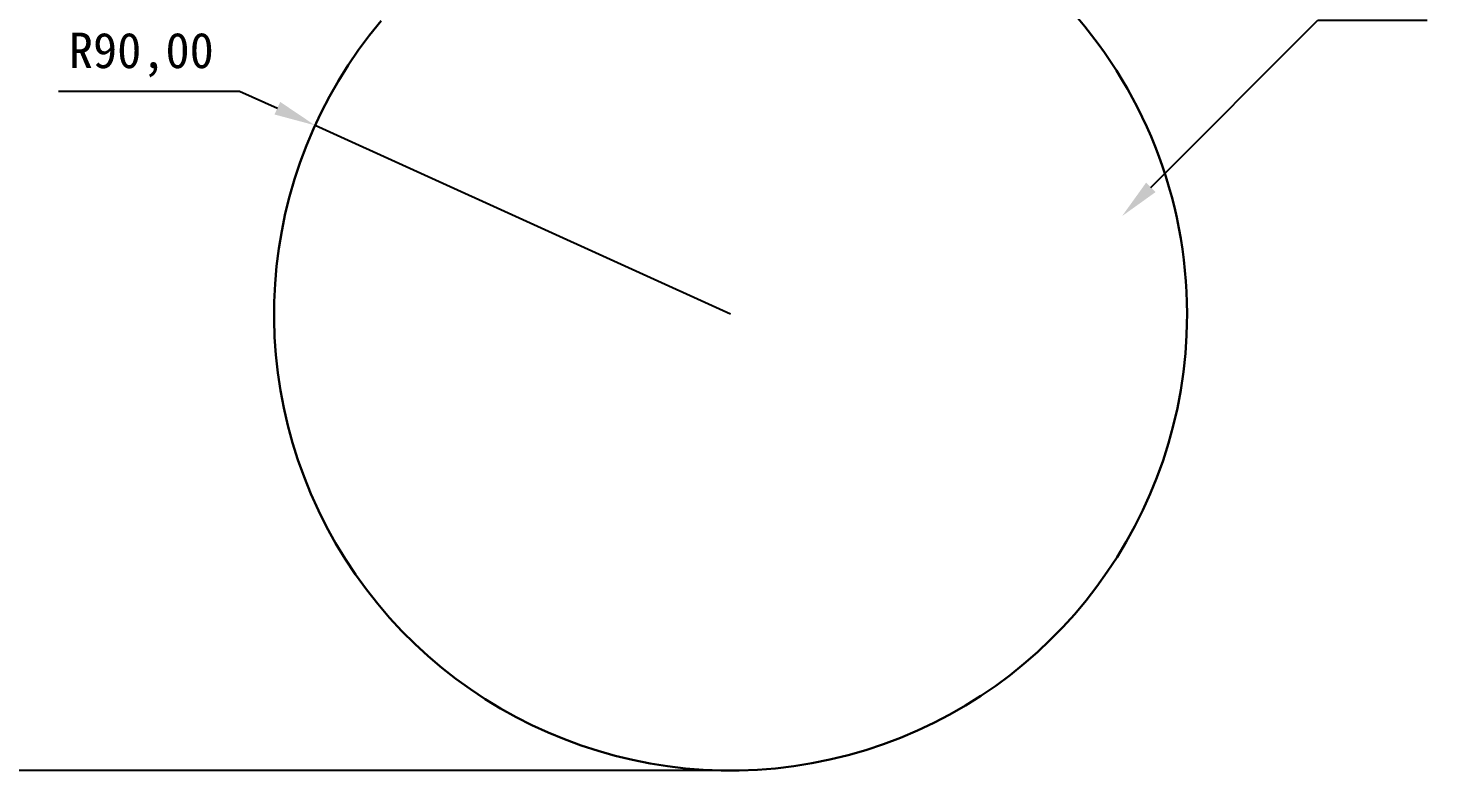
# Model space of a CAD drawing. Header units: millimetres. Extents: x 786 to 1380, y -734 to -314.
# Drawn here: x 910.5 to 1050.4, y -550.3 to -477.1 of the extents above; entities that cross this region are included whole.
import ezdxf
from ezdxf import colors
from ezdxf.entities.mleader import LeaderData, LeaderLine
from ezdxf.math import Vec2, Vec3

# ---------------------------------------------------------------- set-up
doc = ezdxf.new("R2010")
doc.units = ezdxf.units.MM
doc.header["$PDSIZE"] = -1
doc.layers.add('粗实线层', color=7, linetype='Continuous', lineweight=15)
doc.dimstyles.new('ISO-25', dxfattribs={"dimtxt": 2.5, "dimasz": 2.5, "dimexe": 1.25, "dimexo": 0.625, "dimtad": 1, "dimtxsty": 'Standard', "dimcen": 2.5, "dimadec": 0, "dimazin": 0, "dimtfac": 1, "dimtmove": 0, "dimatfit": 3, "dimfxl": 1, "dimarcsym": 0})

# ---------------------------------------------------------------- blocks, each defined once
blk = doc.blocks.new('*D119')
at = {"layer": 'Defpoints', "color": 0, "transparency": 16777216}
for p in [(979.67, -367.22), (886.73, -550.32), (979.69, -550.31)]:
    blk.add_point(p, dxfattribs=at)
at = {"layer": '粗实线层', "color": 0, "lineweight": -2, "transparency": 16777216}
for p, q in [((979.67, -367.22), (884.71, -367.22)), ((886.71, -371.3), (886.72, -455.2)), ((886.73, -546.24), (886.72, -462.34)), ((979.69, -550.31), (884.73, -550.32))]:
    blk.add_line(p, q, dxfattribs=at)
at = {"layer": '粗实线层', "color": 0, "transparency": 16777216}
for points in [[(887.39, -371.3), (886.03, -371.3), (886.71, -367.22)], [(887.41, -546.24), (886.05, -546.24), (886.73, -550.32)]]:
    blk.add_solid(points, dxfattribs=at)
at = {"layer": '粗实线层', "color": 0, "lineweight": 15, "transparency": 16777216, "insert": (886.72, -458.77), "char_height": 3.5, "attachment_point": 5}
blk.add_mtext('366,18', dxfattribs=at)
blk = doc.blocks.new('*D121')
at = {"layer": 'Defpoints', "color": 0, "transparency": 16777216}
for p in [(938.72, -486.67), (979.68, -505.31)]:
    blk.add_point(p, dxfattribs=at)
at = {"layer": '粗实线层', "color": 0, "lineweight": -2, "transparency": 16777216}
for p, q in [((913.44, -483.29), (931.29, -483.29)), ((931.29, -483.29), (935.01, -484.98)), ((979.68, -505.31), (938.72, -486.67))]:
    blk.add_line(p, q, dxfattribs=at)
at = {"layer": '粗实线层', "color": 0, "transparency": 16777216}
blk.add_solid([(935.29, -484.36), (934.73, -485.6), (938.72, -486.67)], dxfattribs=at)
at = {"layer": '粗实线层', "color": 0, "lineweight": 15, "transparency": 16777216, "insert": (921.6, -479.73), "char_height": 3.5, "attachment_point": 5}
blk.add_mtext('R90,00', dxfattribs=at)

msp = doc.modelspace()

# ---------------------------------------------------------------- linework, layer by layer
at = {"layer": '粗实线层', "color": 7, "linetype": 'Continuous', "lineweight": 30}
for start, end in [(139.943854, 357.395874), (357.395874, 40.442347)]:
    msp.add_arc((979.6818, -505.3068), 45, start, end, dxfattribs=at)

# ---------------------------------------------------------------- dimensions: what is measured, and where the dimension line sits
at = {"layer": '粗实线层', "lineweight": 15}
dim = msp.add_aligned_dim(p1=(979.6693, -367.2159), p2=(979.6858, -550.3068), distance=-92.9571, dimstyle='ISO-25', override={"dimtxt": 3.5, "dimasz": 4.08, "dimexe": 2, "dimexo": 0, "dimgap": 1.524, "dimtih": 1, "dimtoh": 1, "dimlfac": 2, "dimzin": 0, "dimadec": 2, "dimtzin": 0}, dxfattribs=at)
dim.commit()
dim.dimension.update_dxf_attribs({"geometry": '*D119', "text_midpoint": (886.7205, -458.7698)})
dim = msp.add_radius_dim(center=(979.6818, -505.3068), mpoint=(938.7213, -486.6725), dimstyle='ISO-25', override={"dimtxt": 3.5, "dimasz": 4.08, "dimexe": 2, "dimexo": 0, "dimgap": 1.524, "dimtih": 1, "dimtoh": 1, "dimlfac": 2, "dimzin": 0, "dimadec": 2, "dimtzin": 0}, dxfattribs=at)
dim.commit()
dim.dimension.update_dxf_attribs({"geometry": '*D121', "text_midpoint": (921.6031, -479.7278)})

# ---------------------------------------------------------------- leaders
ml = msp.add_multileader_mtext('Standard', dxfattribs=at)
ml.set_content('', color=256)
ml.set_leader_properties()
ml.build(insert=Vec2(0, 0))
ml.multileader.update_dxf_attribs({"text_right_attachment_type": 6, "dogleg_length": 0.36})
ctx = ml.context
ctx.base_point, ctx.plane_origin = Vec3(1048.3628, -476.3108), Vec3(1018.2748, -495.6214)
ctx.right_attachment = 6
notes = []
notes.append((ctx, [(0, (1, 1, 0), (1037.5854, -476.3108), (1, 0), 10.7774, [(0, [(1018.2748, -495.6214)], 0, [])])]))
ctx.mtext.insert, ctx.mtext.flow_direction = Vec3(1050.3628, -474.3108), 5
for ctx, leaders in notes:
    for number, flags, end, landing, length, lines in leaders:
        leader = LeaderData()
        leader.index, (leader.has_last_leader_line, leader.has_dogleg_vector, leader.attachment_direction) = number, flags
        leader.last_leader_point, leader.dogleg_vector, leader.dogleg_length = Vec3(end), Vec3(landing), length
        for number, points, colour, breaks in lines:
            line = LeaderLine()
            line.index, line.vertices, line.color, line.breaks = number, Vec3.list(points), colors.encode_raw_color(colour), breaks
            leader.lines.append(line)
        ctx.leaders.append(leader)

doc.saveas('drawing.dxf')
